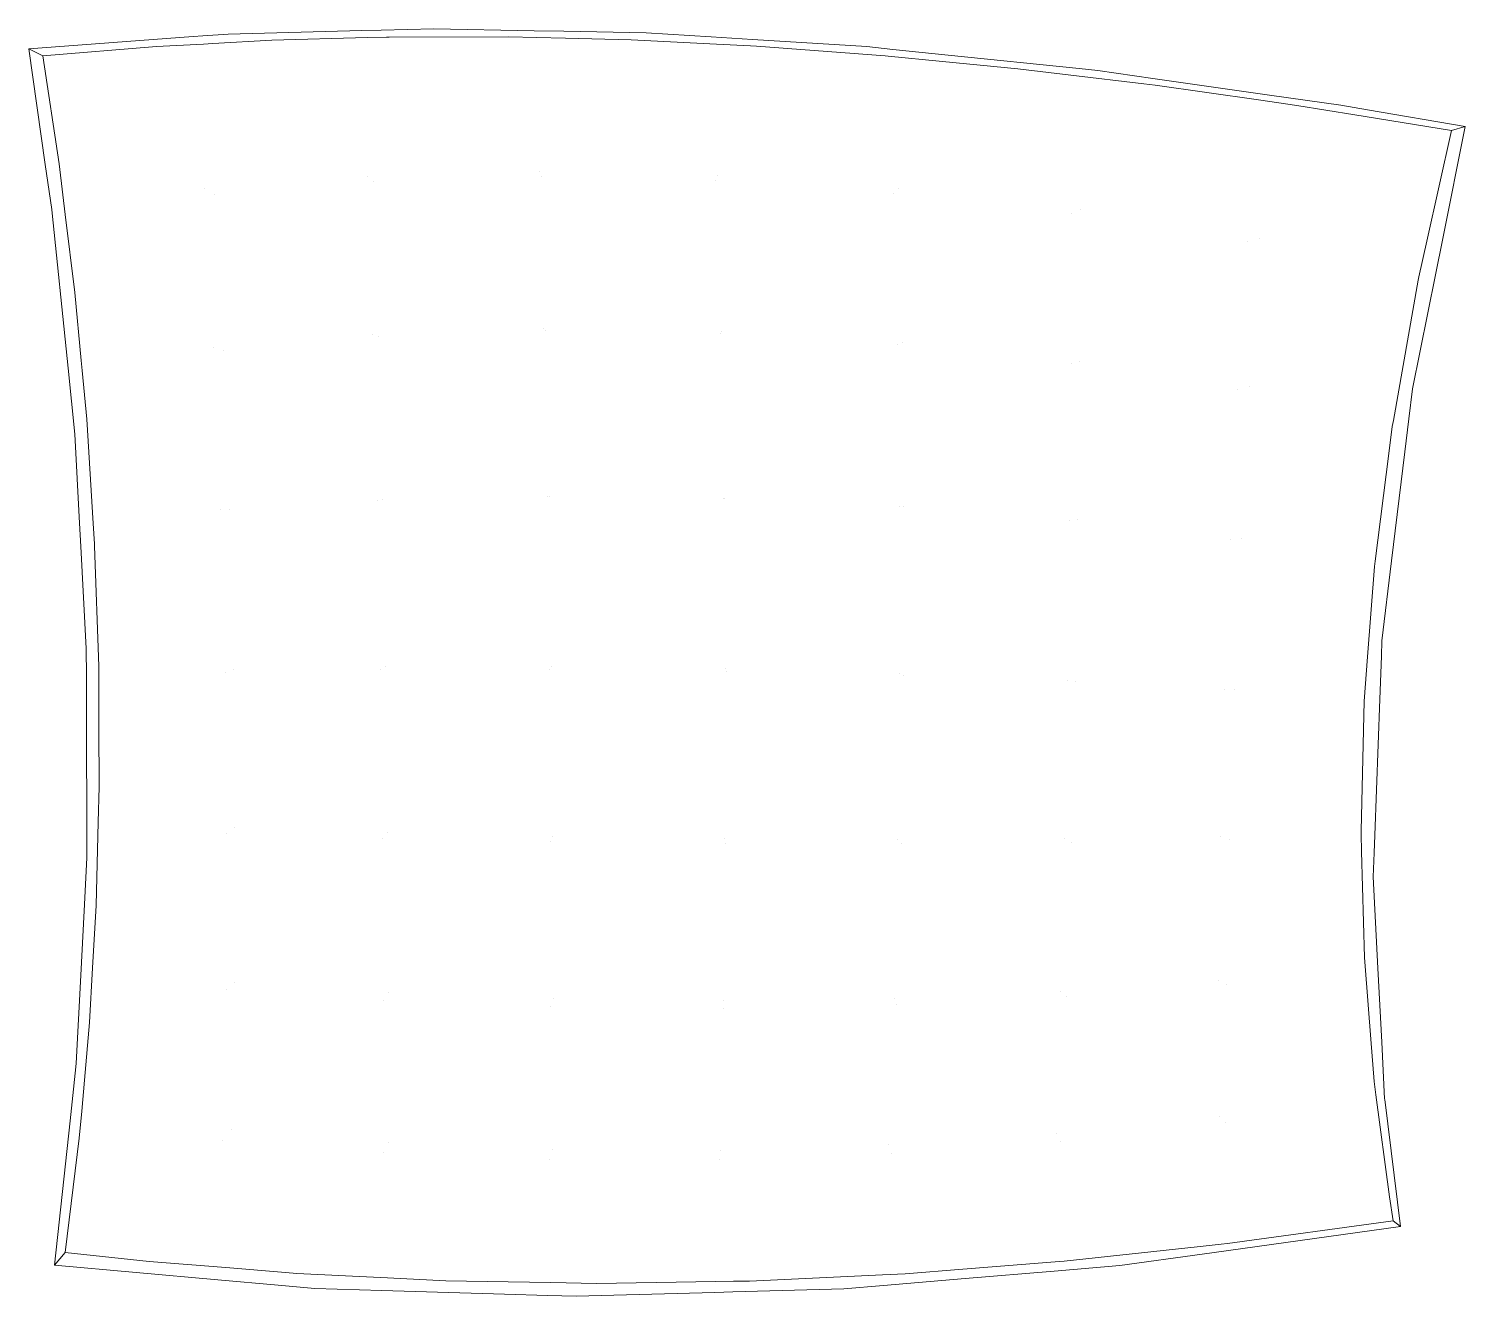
# Model space of a CAD drawing. Header units: millimetres. Extents: x -0.5 to 27.2, y -0.6 to 23.9.
import ezdxf

# ---------------------------------------------------------------- set-up
doc = ezdxf.new("R2010")
doc.units = ezdxf.units.MM
doc.header["$LTSCALE"] = 50
doc.layers.add('None', color=7, linetype='Continuous', lineweight=5)

msp = doc.modelspace()

# ---------------------------------------------------------------- linework, layer by layer
at = {"layer": 'None', "color": 7, "linetype": 'Continuous', "lineweight": 5, "transparency": 33554687}
for points, invisible_edges in [([(7.326, 23.89, 3.187), (6.043, 21.044, 3.491), (9.363, 21.13, 3.832)], 11), ([(7.326, 23.89, 3.187), (6.309, 23.864, 3), (6.043, 21.044, 3.491)], 10), ([(6.463, 23.729, 2.327), (6.309, 23.864, 3), (7.326, 23.89, 3.187)], 9), ([(8.774, 23.732, 2.598), (6.463, 23.729, 2.327), (7.326, 23.89, 3.187)], 10), ([(7.326, 23.89, 3.187), (9.265, 23.852, 3.312), (8.774, 23.732, 2.598)], 10), ([(9.363, 21.13, 3.832), (9.265, 23.852, 3.312), (7.326, 23.89, 3.187)], 9), ([(-0.5, 23.5, 1.25), (2.679, 23.737, 2.244), (1.965, 23.545, 1.312)], 10), ([(2.679, 23.737, 2.244), (-0.5, 23.5, 1.25), (-0.181, 21.269, 1.745)], 8), ([(-0.181, 21.269, 1.745), (2.89, 20.796, 2.853), (2.679, 23.737, 2.244)], 11), ([(2.873, 23.594, 1.551), (1.965, 23.545, 1.312), (2.679, 23.737, 2.244)], 10), ([(1.965, 23.545, 1.312), (2.873, 23.594, 1.551), (3.083, 20.696, 2.136)], 10), ([(2.679, 23.737, 2.244), (2.863, 23.751, 2.301), (3.054, 23.604, 1.598)], 10), ([(2.863, 23.751, 2.301), (2.679, 23.737, 2.244), (2.89, 20.796, 2.853)], 10), ([(3.054, 23.604, 1.598), (2.873, 23.594, 1.551), (2.679, 23.737, 2.244)], 10), ([(3.054, 23.604, 1.598), (2.863, 23.751, 2.301), (3.352, 23.787, 2.454)], 9), ([(3.352, 23.787, 2.454), (2.863, 23.751, 2.301), (2.89, 20.796, 2.853)], 10), ([(3.083, 20.696, 2.136), (2.873, 23.594, 1.551), (3.054, 23.604, 1.598)], 9), ([(3.352, 23.787, 2.454), (2.89, 20.796, 2.853), (6.043, 21.044, 3.491)], 11), ([(3.352, 23.787, 2.454), (4.196, 23.667, 1.899), (3.054, 23.604, 1.598)], 9), ([(3.083, 20.696, 2.136), (3.054, 23.604, 1.598), (4.196, 23.667, 1.899)], 9), ([(6.16, 20.945, 2.756), (3.083, 20.696, 2.136), (4.196, 23.667, 1.899)], 11), ([(4.196, 23.667, 1.899), (3.352, 23.787, 2.454), (5.932, 23.854, 2.93)], 9), ([(6.043, 21.044, 3.491), (5.932, 23.854, 2.93), (3.352, 23.787, 2.454)], 9), ([(5.932, 23.854, 2.93), (6.047, 23.718, 2.249), (4.196, 23.667, 1.899)], 9), ([(4.196, 23.667, 1.899), (6.047, 23.718, 2.249), (6.16, 20.945, 2.756)], 10), ([(5.932, 23.854, 2.93), (6.309, 23.864, 3), (6.414, 23.728, 2.318)], 10), ([(6.309, 23.864, 3), (5.932, 23.854, 2.93), (6.043, 21.044, 3.491)], 10), ([(6.414, 23.728, 2.318), (6.047, 23.718, 2.249), (5.932, 23.854, 2.93)], 10), ([(6.16, 20.945, 2.756), (6.047, 23.718, 2.249), (6.414, 23.728, 2.318)], 9), ([(6.16, 20.945, 2.756), (6.463, 23.729, 2.327), (8.774, 23.732, 2.598)], 9), ([(8.774, 23.732, 2.598), (9.404, 21.035, 3.09), (6.16, 20.945, 2.756)], 11), ([(6.16, 20.945, 2.756), (6.414, 23.728, 2.318), (6.463, 23.729, 2.327)], 9), ([(6.463, 23.729, 2.327), (6.414, 23.728, 2.318), (6.309, 23.864, 3)], 10), ([(9.309, 23.719, 2.624), (8.774, 23.732, 2.598), (9.265, 23.852, 3.312)], 10), ([(8.774, 23.732, 2.598), (9.309, 23.719, 2.624), (9.404, 21.035, 3.09)], 10), ([(9.309, 23.719, 2.624), (9.265, 23.852, 3.312), (9.839, 23.841, 3.349)], 9), ([(9.839, 23.841, 3.349), (9.265, 23.852, 3.312), (9.363, 21.13, 3.832)], 10), ([(9.839, 23.841, 3.349), (9.871, 23.705, 2.651), (9.309, 23.719, 2.624)], 9), ([(9.404, 21.035, 3.09), (9.309, 23.719, 2.624), (9.871, 23.705, 2.651)], 9), ([(11.427, 23.81, 3.45), (9.839, 23.841, 3.349), (9.363, 21.13, 3.832)], 10), ([(9.363, 21.13, 3.832), (12.8, 21.051, 3.866), (11.427, 23.81, 3.45)], 11), ([(9.404, 21.035, 3.09), (9.871, 23.705, 2.651), (11.136, 23.673, 2.712)], 9), ([(12.769, 20.959, 3.122), (9.404, 21.035, 3.09), (11.136, 23.673, 2.712)], 11), ([(9.839, 23.841, 3.349), (11.427, 23.81, 3.45), (11.136, 23.673, 2.712)], 10), ([(11.136, 23.673, 2.712), (9.871, 23.705, 2.651), (9.839, 23.841, 3.349)], 10), ([(12.659, 23.597, 2.684), (11.136, 23.673, 2.712), (11.427, 23.81, 3.45)], 10), ([(11.136, 23.673, 2.712), (12.659, 23.597, 2.684), (12.769, 20.959, 3.122)], 10), ([(11.427, 23.81, 3.45), (12.684, 23.732, 3.388), (12.659, 23.597, 2.684)], 10), ([(12.8, 21.051, 3.866), (12.684, 23.732, 3.388), (11.427, 23.81, 3.45)], 9), ([(13.442, 23.558, 2.669), (12.659, 23.597, 2.684), (12.684, 23.732, 3.388)], 10), ([(12.769, 20.959, 3.122), (12.659, 23.597, 2.684), (13.442, 23.558, 2.669)], 9), ([(12.684, 23.732, 3.388), (13.481, 23.682, 3.349), (13.442, 23.558, 2.669)], 10), ([(13.481, 23.682, 3.349), (12.684, 23.732, 3.388), (12.8, 21.051, 3.866)], 10), ([(15.689, 23.544, 3.24), (13.481, 23.682, 3.349), (12.8, 21.051, 3.866)], 10), ([(13.557, 23.552, 2.667), (13.442, 23.558, 2.669), (13.481, 23.682, 3.349)], 10), ([(13.557, 23.552, 2.667), (13.481, 23.682, 3.349), (15.689, 23.544, 3.24)], 9), ([(1.965, 23.545, 1.312), (-0.226, 23.366, 0.565), (-0.5, 23.5, 1.25)], 8), ([(-0.5, 23.5, 1.25), (-0.226, 23.366, 0.565), (0.087, 21.28, 1.056)], 8), ([(0.087, 21.28, 1.056), (-0.181, 21.269, 1.745), (-0.5, 23.5, 1.25)], 9), ([(0.087, 21.28, 1.056), (-0.226, 23.366, 0.565), (1.965, 23.545, 1.312)], 8), ([(1.965, 23.545, 1.312), (3.083, 20.696, 2.136), (0.087, 21.28, 1.056)], 11), ([(12.769, 20.959, 3.122), (13.442, 23.558, 2.669), (13.557, 23.552, 2.667)], 9), ([(16.201, 20.716, 2.85), (12.769, 20.959, 3.122), (13.557, 23.552, 2.667)], 11), ([(12.8, 21.051, 3.866), (16.3, 20.806, 3.588), (15.689, 23.544, 3.24)], 11), ([(15.689, 23.544, 3.24), (16.045, 23.366, 2.46), (13.557, 23.552, 2.667)], 9), ([(13.557, 23.552, 2.667), (16.045, 23.366, 2.46), (16.201, 20.716, 2.85)], 10), ([(15.689, 23.544, 3.24), (16.195, 23.491, 3.16), (16.045, 23.366, 2.46)], 10), ([(16.3, 20.806, 3.588), (16.195, 23.491, 3.16), (15.689, 23.544, 3.24)], 9), ([(16.102, 23.36, 2.451), (16.045, 23.366, 2.46), (16.195, 23.491, 3.16)], 10), ([(16.045, 23.366, 2.46), (16.102, 23.36, 2.451), (16.201, 20.716, 2.85)], 10), ([(16.102, 23.36, 2.451), (16.195, 23.491, 3.16), (17.262, 23.381, 2.992)], 9), ([(17.262, 23.381, 2.992), (17.152, 23.257, 2.297), (16.102, 23.36, 2.451)], 9), ([(16.201, 20.716, 2.85), (16.102, 23.36, 2.451), (17.152, 23.257, 2.297)], 9), ([(17.262, 23.381, 2.992), (16.195, 23.491, 3.16), (16.3, 20.806, 3.588)], 10), ([(17.262, 23.381, 2.992), (16.3, 20.806, 3.588), (19.808, 20.401, 3.005)], 11), ([(18.608, 23.115, 2.083), (17.152, 23.257, 2.297), (17.262, 23.381, 2.992)], 10), ([(17.262, 23.381, 2.992), (19.794, 23.119, 2.593), (18.608, 23.115, 2.083)], 10), ([(19.808, 20.401, 3.005), (19.794, 23.119, 2.593), (17.262, 23.381, 2.992)], 9), ([(16.201, 20.716, 2.85), (17.152, 23.257, 2.297), (18.608, 23.115, 2.083)], 9), ([(18.608, 23.115, 2.083), (19.644, 20.315, 2.278), (16.201, 20.716, 2.85)], 11), ([(19.631, 22.992, 1.869), (18.608, 23.115, 2.083), (19.794, 23.119, 2.593)], 10), ([(18.608, 23.115, 2.083), (19.631, 22.992, 1.869), (19.644, 20.315, 2.278)], 10), ([(19.631, 22.992, 1.869), (19.794, 23.119, 2.593), (20.15, 23.082, 2.537)], 9), ([(21.038, 22.823, 1.576), (19.631, 22.992, 1.869), (20.15, 23.082, 2.537)], 10), ([(20.15, 23.082, 2.537), (19.794, 23.119, 2.593), (19.808, 20.401, 3.005)], 10), ([(19.808, 20.401, 3.005), (21.212, 22.93, 2.259), (20.15, 23.082, 2.537)], 9), ([(20.15, 23.082, 2.537), (21.212, 22.93, 2.259), (21.038, 22.823, 1.576)], 10), ([(19.644, 20.315, 2.278), (19.631, 22.992, 1.869), (21.038, 22.823, 1.576)], 9), ([(19.644, 20.315, 2.278), (21.038, 22.823, 1.576), (21.257, 22.797, 1.53)], 9), ([(23.045, 19.77, 1.422), (19.644, 20.315, 2.278), (21.257, 22.797, 1.53)], 11), ([(21.212, 22.93, 2.259), (19.808, 20.401, 3.005), (23.268, 19.845, 2.134)], 11), ([(21.257, 22.797, 1.53), (21.038, 22.823, 1.576), (21.212, 22.93, 2.259)], 10), ([(21.257, 22.797, 1.53), (21.212, 22.93, 2.259), (23.466, 22.608, 1.669)], 9), ([(23.268, 19.845, 2.134), (23.466, 22.608, 1.669), (21.212, 22.93, 2.259)], 9), ([(23.466, 22.608, 1.669), (23.259, 22.514, 0.99), (21.257, 22.797, 1.53)], 9), ([(21.257, 22.797, 1.53), (23.259, 22.514, 0.99), (23.045, 19.77, 1.422)], 10), ([(23.045, 19.77, 1.422), (23.259, 22.514, 0.99), (23.998, 22.41, 0.79)], 9), ([(23.998, 22.41, 0.79), (23.259, 22.514, 0.99), (23.466, 22.608, 1.669)], 10), ([(24.847, 22.411, 1.308), (23.466, 22.608, 1.669), (23.268, 19.845, 2.134)], 10), ([(23.466, 22.608, 1.669), (24.847, 22.411, 1.308), (23.998, 22.41, 0.79)], 10), ([(23.045, 19.77, 1.422), (23.998, 22.41, 0.79), (25.115, 22.229, 0.421)], 9), ([(25.115, 22.229, 0.421), (26.353, 19.098, 0.304), (23.045, 19.77, 1.422)], 11), ([(23.268, 19.845, 2.134), (25.362, 22.323, 1.135), (24.847, 22.411, 1.308)], 9), ([(25.362, 22.323, 1.135), (23.268, 19.845, 2.134), (26.815, 19.84, 0.844)], 11), ([(25.115, 22.229, 0.421), (23.998, 22.41, 0.79), (24.847, 22.411, 1.308)], 10), ([(24.847, 22.411, 1.308), (25.362, 22.323, 1.135), (25.115, 22.229, 0.421)], 10), ([(26.985, 21.927, -0.198), (25.115, 22.229, 0.421), (25.362, 22.323, 1.135)], 10), ([(25.115, 22.229, 0.421), (26.985, 21.927, -0.198), (26.507, 19.788, 0.181)], 8), ([(26.507, 19.788, 0.181), (26.353, 19.098, 0.304), (25.115, 22.229, 0.421)], 10), ([(25.362, 22.323, 1.135), (27.25, 22, 0.5), (26.985, 21.927, -0.198)], 8), ([(26.815, 19.84, 0.844), (27.25, 22, 0.5), (25.362, 22.323, 1.135)], 8), ([(26.815, 19.84, 0.844), (26.507, 19.788, 0.181), (26.985, 21.927, -0.198)], 9), ([(26.985, 21.927, -0.198), (27.25, 22, 0.5), (26.815, 19.84, 0.844)], 8), ([(0.087, 21.28, 1.056), (0.1, 21.172, 1.075), (-0.181, 21.269, 1.745)], 10), ([(0.207, 20.3, 1.23), (-0.056, 20.398, 1.939), (-0.181, 21.269, 1.745)], 9), ([(-0.181, 21.269, 1.745), (0.1, 21.172, 1.075), (0.207, 20.3, 1.23)], 9), ([(-0.181, 21.269, 1.745), (-0.056, 20.398, 1.939), (2.89, 20.796, 2.853)], 10), ([(0.1, 21.172, 1.075), (0.087, 21.28, 1.056), (3.083, 20.696, 2.136)], 10), ([(3.083, 20.696, 2.136), (0.207, 20.3, 1.23), (0.1, 21.172, 1.075)], 9), ([(9.363, 21.13, 3.832), (6.043, 21.044, 3.491), (6.149, 17.989, 3.808)], 11), ([(6.149, 17.989, 3.808), (9.45, 18.096, 4.12), (9.363, 21.13, 3.832)], 11), ([(12.8, 21.051, 3.866), (9.363, 21.13, 3.832), (9.45, 18.096, 4.12)], 11), ([(6.149, 17.989, 3.808), (6.043, 21.044, 3.491), (2.89, 20.796, 2.853)], 11), ([(3.083, 20.696, 2.136), (6.16, 20.945, 2.756), (6.257, 17.942, 3.068)], 11), ([(6.257, 17.942, 3.068), (6.16, 20.945, 2.756), (9.404, 21.035, 3.09)], 11), ([(9.404, 21.035, 3.09), (9.487, 18.052, 3.372), (6.257, 17.942, 3.068)], 11), ([(9.487, 18.052, 3.372), (9.404, 21.035, 3.09), (12.769, 20.959, 3.122)], 11), ([(9.45, 18.096, 4.12), (12.889, 18.044, 4.134), (12.8, 21.051, 3.866)], 11), ([(12.769, 20.959, 3.122), (12.858, 18, 3.386), (9.487, 18.052, 3.372)], 11), ([(12.858, 18, 3.386), (12.769, 20.959, 3.122), (16.201, 20.716, 2.85)], 11), ([(16.3, 20.806, 3.588), (12.8, 21.051, 3.866), (12.889, 18.044, 4.134)], 11), ([(2.89, 20.796, 2.853), (-0.056, 20.398, 1.939), (-0.045, 20.325, 1.955)], 9), ([(2.89, 20.796, 2.853), (-0.045, 20.325, 1.955), (0.241, 17.52, 2.319)], 9), ([(0.393, 18.792, 1.499), (0.207, 20.3, 1.23), (3.083, 20.696, 2.136)], 10), ([(0.241, 17.52, 2.319), (3.071, 17.733, 3.221), (2.89, 20.796, 2.853)], 11), ([(0.393, 18.792, 1.499), (3.083, 20.696, 2.136), (3.253, 17.682, 2.495)], 11), ([(2.89, 20.796, 2.853), (3.071, 17.733, 3.221), (6.149, 17.989, 3.808)], 11), ([(6.257, 17.942, 3.068), (3.253, 17.682, 2.495), (3.083, 20.696, 2.136)], 11), ([(16.201, 20.716, 2.85), (16.274, 17.788, 3.106), (12.858, 18, 3.386)], 11), ([(12.889, 18.044, 4.134), (16.371, 17.833, 3.848), (16.3, 20.806, 3.588)], 11), ([(16.274, 17.788, 3.106), (16.201, 20.716, 2.85), (19.644, 20.315, 2.278)], 11), ([(19.808, 20.401, 3.005), (16.3, 20.806, 3.588), (16.371, 17.833, 3.848)], 11), ([(-0.045, 20.325, 1.955), (-0.056, 20.398, 1.939), (0.207, 20.3, 1.23)], 10), ([(-0.045, 20.325, 1.955), (0.207, 20.3, 1.23), (0.393, 18.792, 1.499)], 9), ([(0.393, 18.792, 1.499), (0.241, 17.52, 2.319), (-0.045, 20.325, 1.955)], 9), ([(19.644, 20.315, 2.278), (19.638, 17.423, 2.541), (16.274, 17.788, 3.106)], 11), ([(16.371, 17.833, 3.848), (19.798, 17.47, 3.272), (19.808, 20.401, 3.005)], 11), ([(19.638, 17.423, 2.541), (19.644, 20.315, 2.278), (23.045, 19.77, 1.422)], 11), ([(23.268, 19.845, 2.134), (19.808, 20.401, 3.005), (19.798, 17.47, 3.272)], 11), ([(23.045, 19.77, 1.422), (22.858, 16.926, 1.72), (19.638, 17.423, 2.541)], 11), ([(19.798, 17.47, 3.272), (23.081, 16.971, 2.435), (23.268, 19.845, 2.134)], 11), ([(22.858, 16.926, 1.72), (23.045, 19.77, 1.422), (26.338, 19.03, 0.316)], 11), ([(23.045, 19.77, 1.422), (26.353, 19.098, 0.304), (26.338, 19.03, 0.316)], 9), ([(23.268, 19.845, 2.134), (23.081, 16.971, 2.435), (26.23, 16.93, 1.308)], 11), ([(23.268, 19.845, 2.134), (26.674, 19.136, 0.956), (26.815, 19.84, 0.844)], 9), ([(26.23, 16.93, 1.308), (26.674, 19.136, 0.956), (23.268, 19.845, 2.134)], 10), ([(26.815, 19.84, 0.844), (26.674, 19.136, 0.956), (26.353, 19.098, 0.304)], 10), ([(26.353, 19.098, 0.304), (26.507, 19.788, 0.181), (26.815, 19.84, 0.844)], 10), ([(26.338, 19.03, 0.316), (25.861, 16.323, 0.678), (22.858, 16.926, 1.72)], 10), ([(26.23, 16.93, 1.308), (25.861, 16.323, 0.678), (26.338, 19.03, 0.316)], 9), ([(26.338, 19.03, 0.316), (26.674, 19.136, 0.956), (26.23, 16.93, 1.308)], 9), ([(26.674, 19.136, 0.956), (26.338, 19.03, 0.316), (26.353, 19.098, 0.304)], 9), ([(0.393, 18.792, 1.499), (0.515, 17.477, 1.649), (0.241, 17.52, 2.319)], 10), ([(3.253, 17.682, 2.495), (0.515, 17.477, 1.649), (0.393, 18.792, 1.499)], 9), ([(9.45, 18.096, 4.12), (6.149, 17.989, 3.808), (6.236, 14.782, 3.915)], 11), ([(6.236, 14.782, 3.915), (9.518, 14.855, 4.207), (9.45, 18.096, 4.12)], 11), ([(6.257, 17.942, 3.068), (9.487, 18.052, 3.372), (9.552, 14.859, 3.458)], 11), ([(12.889, 18.044, 4.134), (9.45, 18.096, 4.12), (9.518, 14.855, 4.207)], 11), ([(9.552, 14.859, 3.458), (9.487, 18.052, 3.372), (12.858, 18, 3.386)], 11), ([(9.518, 14.855, 4.207), (12.948, 14.814, 4.218), (12.889, 18.044, 4.134)], 11), ([(16.371, 17.833, 3.848), (12.889, 18.044, 4.134), (12.948, 14.814, 4.218)], 11), ([(6.236, 14.782, 3.915), (6.149, 17.989, 3.808), (3.071, 17.733, 3.221)], 11), ([(3.253, 17.682, 2.495), (6.257, 17.942, 3.068), (6.336, 14.785, 3.171)], 11), ([(9.552, 14.859, 3.458), (6.336, 14.785, 3.171), (6.257, 17.942, 3.068)], 11), ([(12.858, 18, 3.386), (12.919, 14.817, 3.469), (9.552, 14.859, 3.458)], 11), ([(12.919, 14.817, 3.469), (12.858, 18, 3.386), (16.274, 17.788, 3.106)], 11), ([(16.274, 17.788, 3.106), (16.314, 14.658, 3.198), (12.919, 14.817, 3.469)], 11), ([(12.948, 14.814, 4.218), (16.405, 14.66, 3.942), (16.371, 17.833, 3.848)], 11), ([(16.314, 14.658, 3.198), (16.274, 17.788, 3.106), (19.638, 17.423, 2.541)], 11), ([(19.798, 17.47, 3.272), (16.371, 17.833, 3.848), (16.405, 14.66, 3.942)], 11), ([(0.241, 17.52, 2.319), (0.26, 17.335, 2.343), (3.071, 17.733, 3.221)], 10), ([(0.532, 17.289, 1.67), (0.26, 17.335, 2.343), (0.241, 17.52, 2.319)], 9), ([(0.241, 17.52, 2.319), (0.515, 17.477, 1.649), (0.532, 17.289, 1.67)], 9), ([(3.071, 17.733, 3.221), (0.26, 17.335, 2.343), (0.391, 16.054, 2.509)], 9), ([(3.206, 14.604, 3.365), (3.071, 17.733, 3.221), (0.391, 16.054, 2.509)], 11), ([(3.253, 17.682, 2.495), (0.532, 17.289, 1.67), (0.515, 17.477, 1.649)], 9), ([(0.62, 16.346, 1.778), (0.532, 17.289, 1.67), (3.253, 17.682, 2.495)], 10), ([(0.62, 16.346, 1.778), (3.253, 17.682, 2.495), (3.375, 14.603, 2.634)], 11), ([(3.071, 17.733, 3.221), (3.206, 14.604, 3.365), (6.236, 14.782, 3.915)], 11), ([(6.336, 14.785, 3.171), (3.375, 14.603, 2.634), (3.253, 17.682, 2.495)], 11), ([(0.26, 17.335, 2.343), (0.532, 17.289, 1.67), (0.62, 16.346, 1.778)], 9), ([(0.62, 16.346, 1.778), (0.391, 16.054, 2.509), (0.26, 17.335, 2.343)], 9), ([(19.638, 17.423, 2.541), (19.614, 14.391, 2.66), (16.314, 14.658, 3.198)], 11), ([(16.405, 14.66, 3.942), (19.766, 14.399, 3.394), (19.798, 17.47, 3.272)], 11), ([(19.614, 14.391, 2.66), (19.638, 17.423, 2.541), (22.858, 16.926, 1.72)], 11), ([(23.081, 16.971, 2.435), (19.798, 17.47, 3.272), (19.766, 14.399, 3.394)], 11), ([(19.766, 14.399, 3.394), (22.922, 14.047, 2.606), (23.081, 16.971, 2.435)], 11), ([(26.083, 15.714, 1.409), (23.081, 16.971, 2.435), (22.922, 14.047, 2.606)], 11), ([(23.081, 16.971, 2.435), (26.161, 16.355, 1.356), (26.23, 16.93, 1.308)], 9), ([(26.083, 15.714, 1.409), (26.161, 16.355, 1.356), (23.081, 16.971, 2.435)], 10), ([(26.23, 16.93, 1.308), (26.161, 16.355, 1.356), (25.861, 16.323, 0.678)], 10), ([(22.858, 16.926, 1.72), (22.708, 14.031, 1.888), (19.614, 14.391, 2.66)], 11), ([(22.708, 14.031, 1.888), (22.858, 16.926, 1.72), (25.774, 15.682, 0.741)], 11), ([(22.858, 16.926, 1.72), (25.84, 16.204, 0.694), (25.774, 15.682, 0.741)], 9), ([(22.858, 16.926, 1.72), (25.861, 16.323, 0.678), (25.84, 16.204, 0.694)], 9), ([(0.391, 16.054, 2.509), (0.62, 16.346, 1.778), (0.747, 14.329, 1.878)], 9), ([(3.375, 14.603, 2.634), (0.747, 14.329, 1.878), (0.62, 16.346, 1.778)], 9), ([(26.083, 15.714, 1.409), (25.774, 15.682, 0.741), (25.84, 16.204, 0.694)], 9), ([(26.161, 16.355, 1.356), (25.84, 16.204, 0.694), (25.861, 16.323, 0.678)], 9), ([(25.84, 16.204, 0.694), (26.161, 16.355, 1.356), (26.083, 15.714, 1.409)], 9), ([(0.747, 14.329, 1.878), (0.483, 14.334, 2.541), (0.391, 16.054, 2.509)], 9), ([(0.391, 16.054, 2.509), (0.483, 14.334, 2.541), (3.206, 14.604, 3.365)], 10), ([(25.774, 15.682, 0.741), (25.51, 13.602, 0.926), (22.708, 14.031, 1.888)], 10), ([(22.922, 14.047, 2.606), (25.828, 13.612, 1.584), (26.083, 15.714, 1.409)], 9), ([(25.828, 13.612, 1.584), (25.51, 13.602, 0.926), (25.774, 15.682, 0.741)], 9), ([(25.774, 15.682, 0.741), (26.083, 15.714, 1.409), (25.828, 13.612, 1.584)], 9), ([(6.3, 11.506, 3.798), (6.236, 14.782, 3.915), (3.206, 14.604, 3.365)], 11), ([(3.375, 14.603, 2.634), (6.336, 14.785, 3.171), (6.396, 11.56, 3.056)], 11), ([(9.518, 14.855, 4.207), (6.236, 14.782, 3.915), (6.3, 11.506, 3.798)], 11), ([(6.3, 11.506, 3.798), (9.565, 11.512, 4.081), (9.518, 14.855, 4.207)], 11), ([(6.396, 11.56, 3.056), (6.336, 14.785, 3.171), (9.552, 14.859, 3.458)], 11), ([(9.552, 14.859, 3.458), (9.6, 11.565, 3.334), (6.396, 11.56, 3.056)], 11), ([(12.948, 14.814, 4.218), (9.518, 14.855, 4.207), (9.565, 11.512, 4.081)], 11), ([(9.6, 11.565, 3.334), (9.552, 14.859, 3.458), (12.919, 14.817, 3.469)], 11), ([(9.565, 11.512, 4.081), (12.974, 11.474, 4.103), (12.948, 14.814, 4.218)], 11), ([(12.919, 14.817, 3.469), (12.951, 11.522, 3.355), (9.6, 11.565, 3.334)], 11), ([(12.951, 11.522, 3.355), (12.919, 14.817, 3.469), (16.314, 14.658, 3.198)], 11), ([(16.405, 14.66, 3.942), (12.948, 14.814, 4.218), (12.974, 11.474, 4.103)], 11), ([(3.206, 14.604, 3.365), (0.483, 14.334, 2.541), (0.507, 13.886, 2.55)], 9), ([(3.206, 14.604, 3.365), (0.507, 13.886, 2.55), (0.612, 11.916, 2.587)], 9), ([(0.612, 11.916, 2.587), (3.293, 11.459, 3.279), (3.206, 14.604, 3.365)], 11), ([(0.771, 13.94, 1.897), (0.747, 14.329, 1.878), (3.375, 14.603, 2.634)], 10), ([(0.773, 13.894, 1.896), (0.771, 13.94, 1.897), (3.375, 14.603, 2.634)], 10), ([(0.773, 13.894, 1.896), (3.375, 14.603, 2.634), (3.452, 11.509, 2.548)], 11), ([(3.206, 14.604, 3.365), (3.293, 11.459, 3.279), (6.3, 11.506, 3.798)], 11), ([(6.396, 11.56, 3.056), (3.452, 11.509, 2.548), (3.375, 14.603, 2.634)], 11), ([(16.314, 14.658, 3.198), (16.319, 11.433, 3.114), (12.951, 11.522, 3.355)], 11), ([(12.974, 11.474, 4.103), (16.4, 11.392, 3.859), (16.405, 14.66, 3.942)], 11), ([(16.319, 11.433, 3.114), (16.314, 14.658, 3.198), (19.614, 14.391, 2.66)], 11), ([(19.766, 14.399, 3.394), (16.405, 14.66, 3.942), (16.4, 11.392, 3.859)], 11), ([(0.483, 14.334, 2.541), (0.747, 14.329, 1.878), (0.771, 13.94, 1.897)], 9), ([(0.771, 13.94, 1.897), (0.507, 13.886, 2.55), (0.483, 14.334, 2.541)], 9), ([(19.614, 14.391, 2.66), (19.573, 11.3, 2.625), (16.319, 11.433, 3.114)], 11), ([(16.4, 11.392, 3.859), (19.712, 11.271, 3.361), (19.766, 14.399, 3.394)], 11), ([(19.573, 11.3, 2.625), (19.614, 14.391, 2.66), (22.708, 14.031, 1.888)], 11), ([(22.922, 14.047, 2.606), (19.766, 14.399, 3.394), (19.712, 11.271, 3.361)], 11), ([(0.771, 13.94, 1.897), (0.773, 13.894, 1.896), (0.507, 13.886, 2.55)], 10), ([(0.612, 11.916, 2.587), (0.507, 13.886, 2.55), (0.773, 13.894, 1.896)], 10), ([(0.773, 13.894, 1.896), (0.851, 11.572, 1.857), (0.612, 11.916, 2.587)], 10), ([(3.452, 11.509, 2.548), (0.851, 11.572, 1.857), (0.773, 13.894, 1.896)], 9), ([(22.708, 14.031, 1.888), (22.596, 11.132, 1.921), (19.573, 11.3, 2.625)], 11), ([(19.712, 11.271, 3.361), (22.796, 11.117, 2.644), (22.922, 14.047, 2.606)], 11), ([(25.364, 11.757, 1.011), (22.596, 11.132, 1.921), (22.708, 14.031, 1.888)], 11), ([(22.708, 14.031, 1.888), (25.497, 13.498, 0.935), (25.364, 11.757, 1.011)], 9), ([(22.708, 14.031, 1.888), (25.51, 13.602, 0.926), (25.497, 13.498, 0.935)], 9), ([(22.922, 14.047, 2.606), (22.796, 11.117, 2.644), (25.64, 12.065, 1.712)], 11), ([(25.64, 12.065, 1.712), (25.828, 13.612, 1.584), (22.922, 14.047, 2.606)], 10), ([(25.828, 13.612, 1.584), (25.497, 13.498, 0.935), (25.51, 13.602, 0.926)], 9), ([(25.497, 13.498, 0.935), (25.828, 13.612, 1.584), (25.64, 12.065, 1.712)], 9), ([(25.64, 12.065, 1.712), (25.364, 11.757, 1.011), (25.497, 13.498, 0.935)], 9), ([(25.629, 11.766, 1.713), (25.64, 12.065, 1.712), (22.796, 11.117, 2.644)], 10), ([(25.64, 12.065, 1.712), (25.629, 11.766, 1.713), (25.364, 11.757, 1.011)], 10), ([(0.851, 11.572, 1.857), (0.613, 11.378, 2.535), (0.612, 11.916, 2.587)], 9), ([(0.612, 11.916, 2.587), (0.613, 11.378, 2.535), (3.293, 11.459, 3.279)], 10), ([(25.364, 11.757, 1.011), (25.298, 10.9, 1.048), (22.596, 11.132, 1.921)], 10), ([(22.796, 11.117, 2.644), (25.599, 10.936, 1.715), (25.629, 11.766, 1.713)], 9), ([(25.599, 10.936, 1.715), (25.298, 10.9, 1.048), (25.364, 11.757, 1.011)], 9), ([(25.364, 11.757, 1.011), (25.629, 11.766, 1.713), (25.599, 10.936, 1.715)], 9), ([(0.613, 11.378, 2.535), (0.851, 11.572, 1.857), (0.851, 11.418, 1.845)], 9), ([(3.293, 11.459, 3.279), (0.613, 11.378, 2.535), (0.615, 10.338, 2.436)], 9), ([(0.615, 10.338, 2.436), (0.613, 11.378, 2.535), (0.851, 11.418, 1.845)], 10), ([(3.329, 8.347, 2.962), (3.293, 11.459, 3.279), (0.615, 10.338, 2.436)], 11), ([(0.851, 11.418, 1.845), (0.856, 10.395, 1.759), (0.615, 10.338, 2.436)], 10), ([(3.452, 11.509, 2.548), (0.851, 11.418, 1.845), (0.851, 11.572, 1.857)], 9), ([(0.856, 10.395, 1.759), (0.851, 11.418, 1.845), (3.452, 11.509, 2.548)], 10), ([(0.856, 10.395, 1.759), (3.452, 11.509, 2.548), (3.483, 8.449, 2.235)], 11), ([(6.3, 11.506, 3.798), (3.293, 11.459, 3.279), (3.329, 8.347, 2.962)], 11), ([(3.329, 8.347, 2.962), (6.34, 8.254, 3.459), (6.3, 11.506, 3.798)], 11), ([(3.452, 11.509, 2.548), (6.396, 11.56, 3.056), (6.436, 8.357, 2.722)], 11), ([(6.436, 8.357, 2.722), (3.483, 8.449, 2.235), (3.452, 11.509, 2.548)], 11), ([(9.565, 11.512, 4.081), (6.3, 11.506, 3.798), (6.34, 8.254, 3.459)], 11), ([(6.34, 8.254, 3.459), (9.587, 8.187, 3.742), (9.565, 11.512, 4.081)], 11), ([(6.436, 8.357, 2.722), (6.396, 11.56, 3.056), (9.6, 11.565, 3.334)], 11), ([(9.6, 11.565, 3.334), (9.626, 8.287, 3), (6.436, 8.357, 2.722)], 11), ([(12.974, 11.474, 4.103), (9.565, 11.512, 4.081), (9.587, 8.187, 3.742)], 11), ([(9.587, 8.187, 3.742), (12.965, 8.15, 3.79), (12.974, 11.474, 4.103)], 11), ([(9.626, 8.287, 3), (9.6, 11.565, 3.334), (12.951, 11.522, 3.355)], 11), ([(12.951, 11.522, 3.355), (12.95, 8.243, 3.046), (9.626, 8.287, 3)], 11), ([(12.95, 8.243, 3.046), (12.951, 11.522, 3.355), (16.319, 11.433, 3.114)], 11), ([(16.319, 11.433, 3.114), (16.286, 8.228, 2.854), (12.95, 8.243, 3.046)], 11), ([(16.4, 11.392, 3.859), (12.974, 11.474, 4.103), (12.965, 8.15, 3.79)], 11), ([(12.965, 8.15, 3.79), (16.355, 8.146, 3.597), (16.4, 11.392, 3.859)], 11), ([(16.286, 8.228, 2.854), (16.319, 11.433, 3.114), (19.573, 11.3, 2.625)], 11), ([(16.4, 11.392, 3.859), (16.355, 8.146, 3.597), (19.637, 8.172, 3.173)], 11), ([(19.637, 8.172, 3.173), (19.712, 11.271, 3.361), (16.4, 11.392, 3.859)], 11), ([(19.573, 11.3, 2.625), (19.513, 8.24, 2.436), (16.286, 8.228, 2.854)], 11), ([(19.513, 8.24, 2.436), (19.573, 11.3, 2.625), (22.596, 11.132, 1.921)], 11), ([(22.596, 11.132, 1.921), (22.525, 8.275, 1.818), (19.513, 8.24, 2.436)], 11), ([(19.712, 11.271, 3.361), (19.637, 8.172, 3.173), (22.704, 8.228, 2.544)], 11), ([(22.704, 8.228, 2.544), (22.796, 11.117, 2.644), (19.712, 11.271, 3.361)], 11), ([(25.236, 8.39, 1.04), (22.525, 8.275, 1.818), (22.596, 11.132, 1.921)], 11), ([(22.596, 11.132, 1.921), (25.298, 10.9, 1.048), (25.236, 8.39, 1.04)], 9), ([(22.796, 11.117, 2.644), (22.704, 8.228, 2.544), (25.502, 8.307, 1.722)], 11), ([(25.502, 8.307, 1.722), (25.599, 10.936, 1.715), (22.796, 11.117, 2.644)], 10), ([(25.599, 10.936, 1.715), (25.502, 8.307, 1.722), (25.236, 8.39, 1.04)], 10), ([(25.236, 8.39, 1.04), (25.298, 10.9, 1.048), (25.599, 10.936, 1.715)], 10), ([(0.615, 10.338, 2.436), (0.856, 10.395, 1.759), (0.86, 9.242, 1.662)], 9), ([(0.86, 9.242, 1.662), (0.62, 8.464, 2.256), (0.615, 10.338, 2.436)], 9), ([(0.615, 10.338, 2.436), (0.62, 8.464, 2.256), (3.329, 8.347, 2.962)], 10), ([(3.483, 8.449, 2.235), (0.86, 9.242, 1.662), (0.856, 10.395, 1.759)], 9), ([(0.62, 8.464, 2.256), (0.86, 9.242, 1.662), (0.843, 8.558, 1.557)], 9), ([(3.483, 8.449, 2.235), (0.843, 8.558, 1.557), (0.86, 9.242, 1.662)], 9), ([(3.329, 8.347, 2.962), (0.621, 7.873, 2.199), (0.569, 6.85, 1.977)], 9), ([(0.569, 6.85, 1.977), (3.314, 5.318, 2.421), (3.329, 8.347, 2.962)], 11), ([(0.621, 7.873, 2.199), (0.62, 8.464, 2.256), (0.843, 8.558, 1.557)], 10), ([(3.329, 8.347, 2.962), (0.62, 8.464, 2.256), (0.621, 7.873, 2.199)], 9), ([(0.621, 7.873, 2.199), (0.843, 8.558, 1.557), (0.802, 6.958, 1.313)], 9), ([(0.802, 6.958, 1.313), (0.843, 8.558, 1.557), (3.483, 8.449, 2.235)], 10), ([(0.802, 6.958, 1.313), (3.483, 8.449, 2.235), (3.469, 5.472, 1.703)], 11), ([(6.34, 8.254, 3.459), (3.329, 8.347, 2.962), (3.314, 5.318, 2.421)], 11), ([(3.469, 5.472, 1.703), (3.483, 8.449, 2.235), (6.436, 8.357, 2.722)], 11), ([(6.436, 8.357, 2.722), (6.455, 5.269, 2.182), (3.469, 5.472, 1.703)], 11), ([(6.455, 5.269, 2.182), (6.436, 8.357, 2.722), (9.626, 8.287, 3)], 11), ([(25.236, 8.39, 1.04), (25.237, 8.328, 1.037), (22.525, 8.275, 1.818)], 10), ([(22.525, 8.275, 1.818), (25.237, 8.328, 1.037), (25.246, 7.994, 1.021)], 9), ([(25.237, 8.328, 1.037), (25.236, 8.39, 1.04), (25.502, 8.307, 1.722)], 10), ([(25.246, 7.994, 1.021), (25.237, 8.328, 1.037), (25.502, 8.307, 1.722)], 10), ([(3.314, 5.318, 2.421), (6.355, 5.115, 2.909), (6.34, 8.254, 3.459)], 11), ([(9.587, 8.187, 3.742), (6.34, 8.254, 3.459), (6.355, 5.115, 2.909)], 11), ([(6.355, 5.115, 2.909), (9.586, 4.996, 3.206), (9.587, 8.187, 3.742)], 11), ([(9.626, 8.287, 3), (9.632, 5.145, 2.472), (6.455, 5.269, 2.182)], 11), ([(9.587, 8.187, 3.742), (9.586, 4.996, 3.206), (12.922, 4.968, 3.294)], 11), ([(12.922, 4.968, 3.294), (12.965, 8.15, 3.79), (9.587, 8.187, 3.742)], 11), ([(9.632, 5.145, 2.472), (9.626, 8.287, 3), (12.95, 8.243, 3.046)], 11), ([(12.95, 8.243, 3.046), (12.917, 5.107, 2.557), (9.632, 5.145, 2.472)], 11), ([(16.217, 5.159, 2.431), (12.917, 5.107, 2.557), (12.95, 8.243, 3.046)], 11), ([(12.965, 8.15, 3.79), (12.922, 4.968, 3.294), (16.272, 5.034, 3.168)], 11), ([(12.95, 8.243, 3.046), (16.286, 8.228, 2.854), (16.217, 5.159, 2.431)], 11), ([(16.272, 5.034, 3.168), (16.355, 8.146, 3.597), (12.965, 8.15, 3.79)], 11), ([(19.437, 5.296, 2.1), (16.217, 5.159, 2.431), (16.286, 8.228, 2.854)], 11), ([(16.355, 8.146, 3.597), (16.272, 5.034, 3.168), (19.543, 5.189, 2.835)], 11), ([(16.286, 8.228, 2.854), (19.513, 8.24, 2.436), (19.437, 5.296, 2.1)], 11), ([(19.543, 5.189, 2.835), (19.637, 8.172, 3.173), (16.355, 8.146, 3.597)], 11), ([(22.492, 5.508, 1.583), (19.437, 5.296, 2.1), (19.513, 8.24, 2.436)], 11), ([(19.513, 8.24, 2.436), (22.525, 8.275, 1.818), (22.492, 5.508, 1.583)], 11), ([(19.637, 8.172, 3.173), (19.543, 5.189, 2.835), (22.647, 5.427, 2.312)], 11), ([(22.647, 5.427, 2.312), (22.704, 8.228, 2.544), (19.637, 8.172, 3.173)], 11), ([(22.492, 5.508, 1.583), (22.525, 8.275, 1.818), (25.246, 7.994, 1.021)], 11), ([(25.472, 7.502, 1.725), (22.704, 8.228, 2.544), (22.647, 5.427, 2.312)], 11), ([(25.489, 7.967, 1.723), (25.502, 8.307, 1.722), (22.704, 8.228, 2.544)], 10), ([(22.704, 8.228, 2.544), (25.472, 7.502, 1.725), (25.489, 7.967, 1.723)], 9), ([(25.502, 8.307, 1.722), (25.489, 7.967, 1.723), (25.246, 7.994, 1.021)], 10), ([(0.802, 6.958, 1.313), (0.569, 6.85, 1.977), (0.621, 7.873, 2.199)], 9), ([(25.246, 7.994, 1.021), (25.301, 5.946, 0.918), (22.492, 5.508, 1.583)], 10), ([(25.301, 5.946, 0.918), (25.246, 7.994, 1.021), (25.472, 7.502, 1.725)], 10), ([(25.246, 7.994, 1.021), (25.489, 7.967, 1.723), (25.472, 7.502, 1.725)], 9), ([(22.647, 5.427, 2.312), (25.562, 5.74, 1.581), (25.472, 7.502, 1.725)], 9), ([(25.472, 7.502, 1.725), (25.562, 5.74, 1.581), (25.301, 5.946, 0.918)], 10), ([(0.505, 5.607, 1.708), (0.569, 6.85, 1.977), (0.802, 6.948, 1.311)], 10), ([(0.802, 6.948, 1.311), (0.734, 5.746, 1.042), (0.505, 5.607, 1.708)], 10), ([(0.569, 6.85, 1.977), (0.802, 6.958, 1.313), (0.802, 6.948, 1.311)], 9), ([(3.469, 5.472, 1.703), (0.734, 5.746, 1.042), (0.802, 6.948, 1.311)], 9), ([(3.469, 5.472, 1.703), (0.802, 6.948, 1.311), (0.802, 6.958, 1.313)], 9), ([(0.569, 6.85, 1.977), (0.505, 5.607, 1.708), (3.314, 5.318, 2.421)], 10), ([(25.301, 5.946, 0.918), (25.314, 5.779, 0.901), (22.492, 5.508, 1.583)], 10), ([(25.314, 5.779, 0.901), (25.301, 5.946, 0.918), (25.562, 5.74, 1.581)], 10), ([(0.675, 4.688, 0.806), (0.418, 3.895, 1.337), (0.505, 5.607, 1.708)], 9), ([(3.314, 5.318, 2.421), (0.505, 5.607, 1.708), (0.418, 3.895, 1.337)], 9), ([(0.505, 5.607, 1.708), (0.734, 5.746, 1.042), (0.675, 4.688, 0.806)], 9), ([(0.675, 4.688, 0.806), (0.734, 5.746, 1.042), (3.469, 5.472, 1.703)], 10), ([(22.492, 5.508, 1.583), (25.314, 5.779, 0.901), (25.426, 4.37, 0.762)], 9), ([(25.636, 4.307, 1.464), (25.562, 5.74, 1.581), (22.647, 5.427, 2.312)], 10), ([(25.426, 4.37, 0.762), (25.314, 5.779, 0.901), (25.562, 5.74, 1.581)], 10), ([(25.562, 5.74, 1.581), (25.636, 4.307, 1.464), (25.426, 4.37, 0.762)], 10), ([(0.418, 3.895, 1.337), (3.251, 2.417, 1.669), (3.314, 5.318, 2.421)], 11), ([(0.675, 4.688, 0.806), (3.469, 5.472, 1.703), (3.408, 2.624, 0.966)], 11), ([(6.355, 5.115, 2.909), (3.314, 5.318, 2.421), (3.251, 2.417, 1.669)], 11), ([(3.408, 2.624, 0.966), (3.469, 5.472, 1.703), (6.455, 5.269, 2.182)], 11), ([(16.217, 5.159, 2.431), (19.437, 5.296, 2.1), (19.347, 2.547, 1.634)], 11), ([(22.496, 2.872, 1.223), (19.347, 2.547, 1.634), (19.437, 5.296, 2.1)], 11), ([(19.437, 5.296, 2.1), (22.492, 5.508, 1.583), (22.496, 2.872, 1.223)], 11), ([(22.627, 2.754, 1.952), (22.647, 5.427, 2.312), (19.543, 5.189, 2.835)], 11), ([(25.426, 4.37, 0.762), (22.496, 2.872, 1.223), (22.492, 5.508, 1.583)], 11), ([(22.647, 5.427, 2.312), (22.627, 2.754, 1.952), (25.636, 4.307, 1.464)], 11), ([(3.251, 2.417, 1.669), (6.345, 2.17, 2.173), (6.355, 5.115, 2.909)], 11), ([(6.455, 5.269, 2.182), (6.452, 2.376, 1.46), (3.408, 2.624, 0.966)], 11), ([(9.586, 4.996, 3.206), (6.355, 5.115, 2.909), (6.345, 2.17, 2.173)], 11), ([(6.345, 2.17, 2.173), (9.561, 2.042, 2.501), (9.586, 4.996, 3.206)], 11), ([(6.452, 2.376, 1.46), (6.455, 5.269, 2.182), (9.632, 5.145, 2.472)], 11), ([(9.632, 5.145, 2.472), (9.617, 2.241, 1.78), (6.452, 2.376, 1.46)], 11), ([(9.586, 4.996, 3.206), (9.561, 2.042, 2.501), (12.849, 2.037, 2.644)], 11), ([(12.849, 2.037, 2.644), (12.922, 4.968, 3.294), (9.586, 4.996, 3.206)], 11), ([(12.856, 2.224, 1.917), (9.617, 2.241, 1.78), (9.632, 5.145, 2.472)], 11), ([(9.632, 5.145, 2.472), (12.917, 5.107, 2.557), (12.856, 2.224, 1.917)], 11), ([(16.117, 2.328, 1.868), (12.856, 2.224, 1.917), (12.917, 5.107, 2.557)], 11), ([(12.917, 5.107, 2.557), (16.217, 5.159, 2.431), (16.117, 2.328, 1.868)], 11), ([(16.157, 2.157, 2.597), (16.272, 5.034, 3.168), (12.922, 4.968, 3.294)], 11), ([(19.347, 2.547, 1.634), (16.117, 2.328, 1.868), (16.217, 5.159, 2.431)], 11), ([(16.272, 5.034, 3.168), (16.157, 2.157, 2.597), (19.433, 2.398, 2.364)], 11), ([(19.433, 2.398, 2.364), (19.543, 5.189, 2.835), (16.272, 5.034, 3.168)], 11), ([(19.543, 5.189, 2.835), (19.433, 2.398, 2.364), (22.627, 2.754, 1.952)], 11), ([(12.922, 4.968, 3.294), (12.849, 2.037, 2.644), (16.157, 2.157, 2.597)], 11), ([(0.418, 3.895, 1.337), (0.675, 4.688, 0.806), (0.576, 3.576, 0.476)], 9), ([(3.408, 2.624, 0.966), (0.576, 3.576, 0.476), (0.675, 4.688, 0.806)], 9), ([(25.426, 4.37, 0.762), (25.491, 3.551, 0.682), (22.496, 2.872, 1.223)], 10), ([(22.627, 2.754, 1.952), (25.692, 3.215, 1.374), (25.636, 4.307, 1.464)], 9), ([(25.491, 3.551, 0.682), (25.426, 4.37, 0.762), (25.636, 4.307, 1.464)], 10), ([(25.636, 4.307, 1.464), (25.692, 3.215, 1.374), (25.491, 3.551, 0.682)], 10), ([(0.576, 3.576, 0.476), (0.364, 3.399, 1.167), (0.418, 3.895, 1.337)], 9), ([(3.251, 2.417, 1.669), (0.418, 3.895, 1.337), (0.364, 3.399, 1.167)], 9), ([(0.576, 3.576, 0.476), (0.523, 2.977, 0.298), (0.299, 2.791, 0.958)], 10), ([(0.299, 2.791, 0.958), (0.364, 3.399, 1.167), (0.576, 3.576, 0.476)], 10), ([(0.364, 3.399, 1.167), (0.299, 2.791, 0.958), (3.251, 2.417, 1.669)], 10), ([(3.408, 2.624, 0.966), (0.523, 2.977, 0.298), (0.576, 3.576, 0.476)], 9), ([(25.491, 3.551, 0.682), (25.525, 3.291, 0.643), (22.496, 2.872, 1.223)], 10), ([(25.525, 3.291, 0.643), (25.491, 3.551, 0.682), (25.692, 3.215, 1.374)], 10), ([(22.496, 2.872, 1.223), (25.525, 3.291, 0.643), (25.784, 1.324, 0.354)], 9), ([(25.693, 3.201, 1.373), (25.692, 3.215, 1.374), (22.627, 2.754, 1.952)], 10), ([(26, 0.75, 1), (25.693, 3.201, 1.373), (22.627, 2.754, 1.952)], 10), ([(25.784, 1.324, 0.354), (25.525, 3.291, 0.643), (25.693, 3.201, 1.373)], 10), ([(25.692, 3.215, 1.374), (25.693, 3.201, 1.373), (25.525, 3.291, 0.643)], 10), ([(25.693, 3.201, 1.373), (26, 0.75, 1), (25.784, 1.324, 0.354)], 10), ([(0, 0), (0.299, 2.791, 0.958), (0.477, 2.454, 0.143)], 10), ([(0.299, 2.791, 0.958), (0, 0), (3.154, -0.282, 0.676)], 8), ([(0.523, 2.977, 0.298), (0.477, 2.454, 0.143), (0.299, 2.791, 0.958)], 10), ([(3.154, -0.282, 0.676), (3.251, 2.417, 1.669), (0.299, 2.791, 0.958)], 11), ([(0.477, 2.454, 0.143), (0.523, 2.977, 0.298), (3.408, 2.624, 0.966)], 10), ([(19.347, 2.547, 1.634), (22.496, 2.872, 1.223), (22.073, 0.356, 0.793)], 11), ([(22.496, 2.872, 1.223), (22.534, 0.406, 0.748), (22.073, 0.356, 0.793)], 9), ([(25.784, 1.324, 0.354), (22.534, 0.406, 0.748), (22.496, 2.872, 1.223)], 11), ([(0.477, 2.454, 0.143), (3.408, 2.624, 0.966), (1.829, 0.075, -0.278)], 11), ([(3.408, 2.624, 0.966), (3.305, -0.046, 0.024), (1.829, 0.075, -0.278)], 9), ([(4.459, -0.14, 0.259), (3.305, -0.046, 0.024), (3.408, 2.624, 0.966)], 10), ([(4.681, -0.158, 0.304), (3.408, 2.624, 0.966), (6.452, 2.376, 1.46)], 11), ([(4.681, -0.158, 0.304), (4.459, -0.14, 0.259), (3.408, 2.624, 0.966)], 10), ([(17.545, -0.077, 1.135), (16.117, 2.328, 1.868), (19.347, 2.547, 1.634)], 11), ([(19.347, 2.547, 1.634), (19.245, 0.056, 1.054), (17.545, -0.077, 1.135)], 9), ([(19.505, 0.077, 1.041), (19.245, 0.056, 1.054), (19.347, 2.547, 1.634)], 10), ([(22.073, 0.356, 0.793), (19.505, 0.077, 1.041), (19.347, 2.547, 1.634)], 10), ([(22.627, 2.754, 1.952), (19.433, 2.398, 2.364), (20.574, -0.007, 1.686)], 11), ([(20.574, -0.007, 1.686), (22.167, 0.215, 1.484), (22.627, 2.754, 1.952)], 10), ([(22.167, 0.215, 1.484), (22.63, 0.28, 1.426), (22.627, 2.754, 1.952)], 10), ([(22.627, 2.754, 1.952), (22.63, 0.28, 1.426), (26, 0.75, 1)], 9), ([(0.477, 2.454, 0.143), (0.206, 0.249, -0.677), (0, 0)], 8), ([(1.829, 0.075, -0.278), (0.206, 0.249, -0.677), (0.477, 2.454, 0.143)], 8), ([(3.251, 2.417, 1.669), (3.154, -0.282, 0.676), (4.32, -0.386, 0.926)], 9), ([(3.251, 2.417, 1.669), (4.32, -0.386, 0.926), (5.026, -0.449, 1.078)], 9), ([(5.026, -0.449, 1.078), (6.345, 2.17, 2.173), (3.251, 2.417, 1.669)], 11), ([(6.452, 2.376, 1.46), (6.429, -0.245, 0.57), (4.681, -0.158, 0.304)], 9), ([(7.558, -0.301, 0.741), (6.429, -0.245, 0.57), (6.452, 2.376, 1.46)], 10), ([(7.558, -0.301, 0.741), (6.452, 2.376, 1.46), (9.617, 2.241, 1.78)], 11), ([(9.617, 2.241, 1.78), (8.764, -0.321, 0.863), (7.558, -0.301, 0.741)], 9), ([(9.617, 2.241, 1.78), (9.584, -0.335, 0.946), (8.764, -0.321, 0.863)], 9), ([(10.47, -0.351, 1.035), (9.584, -0.335, 0.946), (9.617, 2.241, 1.78)], 10), ([(10.47, -0.351, 1.035), (9.617, 2.241, 1.78), (12.856, 2.224, 1.917)], 11), ([(12.856, 2.224, 1.917), (12.771, -0.316, 1.152), (10.47, -0.351, 1.035)], 9), ([(13.117, -0.31, 1.169), (12.771, -0.316, 1.152), (12.856, 2.224, 1.917)], 10), ([(13.424, -0.306, 1.185), (12.856, 2.224, 1.917), (16.117, 2.328, 1.868)], 11), ([(13.424, -0.306, 1.185), (13.117, -0.31, 1.169), (12.856, 2.224, 1.917)], 10), ([(16.117, 2.328, 1.868), (15.991, -0.185, 1.188), (13.424, -0.306, 1.185)], 9), ([(16.432, -0.164, 1.189), (15.991, -0.185, 1.188), (16.117, 2.328, 1.868)], 10), ([(16.117, 2.328, 1.868), (17.545, -0.077, 1.135), (16.432, -0.164, 1.189)], 9), ([(19.433, 2.398, 2.364), (16.157, 2.157, 2.597), (17.588, -0.259, 1.817)], 11), ([(17.588, -0.259, 1.817), (19.309, -0.114, 1.741), (19.433, 2.398, 2.364)], 10), ([(19.433, 2.398, 2.364), (19.309, -0.114, 1.741), (20.574, -0.007, 1.686)], 9), ([(5.026, -0.449, 1.078), (6.318, -0.488, 1.24), (6.345, 2.17, 2.173)], 10), ([(6.345, 2.17, 2.173), (6.318, -0.488, 1.24), (8.688, -0.559, 1.539)], 9), ([(8.688, -0.559, 1.539), (9.561, 2.042, 2.501), (6.345, 2.17, 2.173)], 11), ([(8.688, -0.559, 1.539), (9.519, -0.583, 1.643), (9.561, 2.042, 2.501)], 10), ([(9.561, 2.042, 2.501), (9.519, -0.583, 1.643), (10.073, -0.6, 1.713)], 9), ([(12.849, 2.037, 2.644), (9.561, 2.042, 2.501), (10.073, -0.6, 1.713)], 11), ([(10.073, -0.6, 1.713), (12.751, -0.526, 1.82), (12.849, 2.037, 2.644)], 10), ([(12.849, 2.037, 2.644), (12.751, -0.526, 1.82), (13.103, -0.516, 1.834)], 9), ([(15.246, -0.456, 1.92), (16.157, 2.157, 2.597), (12.849, 2.037, 2.644)], 11), ([(12.849, 2.037, 2.644), (13.103, -0.516, 1.834), (15.246, -0.456, 1.92)], 9), ([(15.246, -0.456, 1.92), (16.013, -0.392, 1.887), (16.157, 2.157, 2.597)], 10), ([(16.157, 2.157, 2.597), (16.013, -0.392, 1.887), (17.588, -0.259, 1.817)], 9), ([(22.659, 0.419, 0.736), (22.534, 0.406, 0.748), (25.784, 1.324, 0.354)], 10), ([(25.784, 1.324, 0.354), (25.86, 0.859, 0.271), (22.659, 0.419, 0.736)], 8), ([(26, 0.75, 1), (25.86, 0.859, 0.271), (25.784, 1.324, 0.354)], 8), ([(22.659, 0.419, 0.736), (25.86, 0.859, 0.271), (26, 0.75, 1)], 8), ([(26, 0.75, 1), (22.63, 0.28, 1.426), (22.659, 0.419, 0.736)], 10), ([(20.574, -0.007, 1.686), (19.505, 0.077, 1.041), (22.073, 0.356, 0.793)], 9), ([(22.073, 0.356, 0.793), (22.167, 0.215, 1.484), (20.574, -0.007, 1.686)], 9), ([(22.167, 0.215, 1.484), (22.073, 0.356, 0.793), (22.534, 0.406, 0.748)], 9), ([(22.534, 0.406, 0.748), (22.63, 0.28, 1.426), (22.167, 0.215, 1.484)], 9), ([(22.534, 0.406, 0.748), (22.659, 0.419, 0.736), (22.63, 0.28, 1.426)], 10), ([(0, 0), (0.206, 0.249, -0.677), (1.829, 0.075, -0.278)], 8), ([(1.829, 0.075, -0.278), (3.154, -0.282, 0.676), (0, 0)], 9), ([(3.154, -0.282, 0.676), (1.829, 0.075, -0.278), (3.305, -0.046, 0.024)], 9), ([(17.588, -0.259, 1.817), (17.545, -0.077, 1.135), (19.245, 0.056, 1.054)], 9), ([(19.245, 0.056, 1.054), (19.309, -0.114, 1.741), (17.588, -0.259, 1.817)], 9), ([(19.245, 0.056, 1.054), (19.505, 0.077, 1.041), (19.309, -0.114, 1.741)], 10), ([(20.574, -0.007, 1.686), (19.309, -0.114, 1.741), (19.505, 0.077, 1.041)], 10), ([(3.154, -0.282, 0.676), (3.305, -0.046, 0.024), (4.459, -0.14, 0.259)], 9), ([(4.459, -0.14, 0.259), (4.32, -0.386, 0.926), (3.154, -0.282, 0.676)], 9), ([(4.32, -0.386, 0.926), (4.459, -0.14, 0.259), (4.681, -0.158, 0.304)], 9), ([(5.026, -0.449, 1.078), (4.32, -0.386, 0.926), (4.681, -0.158, 0.304)], 10), ([(5.026, -0.449, 1.078), (4.681, -0.158, 0.304), (6.429, -0.245, 0.57)], 9), ([(6.429, -0.245, 0.57), (6.318, -0.488, 1.24), (5.026, -0.449, 1.078)], 9), ([(6.429, -0.245, 0.57), (7.558, -0.301, 0.741), (6.318, -0.488, 1.24)], 10), ([(13.424, -0.306, 1.185), (15.991, -0.185, 1.188), (15.246, -0.456, 1.92)], 10), ([(15.991, -0.185, 1.188), (16.013, -0.392, 1.887), (15.246, -0.456, 1.92)], 9), ([(15.991, -0.185, 1.188), (16.432, -0.164, 1.189), (16.013, -0.392, 1.887)], 10), ([(17.588, -0.259, 1.817), (16.013, -0.392, 1.887), (16.432, -0.164, 1.189)], 10), ([(16.432, -0.164, 1.189), (17.545, -0.077, 1.135), (17.588, -0.259, 1.817)], 10), ([(8.688, -0.559, 1.539), (6.318, -0.488, 1.24), (7.558, -0.301, 0.741)], 10), ([(7.558, -0.301, 0.741), (8.764, -0.321, 0.863), (8.688, -0.559, 1.539)], 10), ([(8.688, -0.559, 1.539), (8.764, -0.321, 0.863), (9.584, -0.335, 0.946)], 9), ([(9.584, -0.335, 0.946), (9.519, -0.583, 1.643), (8.688, -0.559, 1.539)], 9), ([(10.073, -0.6, 1.713), (9.519, -0.583, 1.643), (9.584, -0.335, 0.946)], 10), ([(9.584, -0.335, 0.946), (10.47, -0.351, 1.035), (10.073, -0.6, 1.713)], 10), ([(12.751, -0.526, 1.82), (10.073, -0.6, 1.713), (10.47, -0.351, 1.035)], 10), ([(10.47, -0.351, 1.035), (12.771, -0.316, 1.152), (12.751, -0.526, 1.82)], 10), ([(12.751, -0.526, 1.82), (12.771, -0.316, 1.152), (13.117, -0.31, 1.169)], 9), ([(13.117, -0.31, 1.169), (13.103, -0.516, 1.834), (12.751, -0.526, 1.82)], 9), ([(15.246, -0.456, 1.92), (13.103, -0.516, 1.834), (13.424, -0.306, 1.185)], 10), ([(13.103, -0.516, 1.834), (13.117, -0.31, 1.169), (13.424, -0.306, 1.185)], 9)]:
    msp.add_3dface(points, dxfattribs=dict(at, invisible_edges=invisible_edges))

doc.saveas('drawing.dxf')
